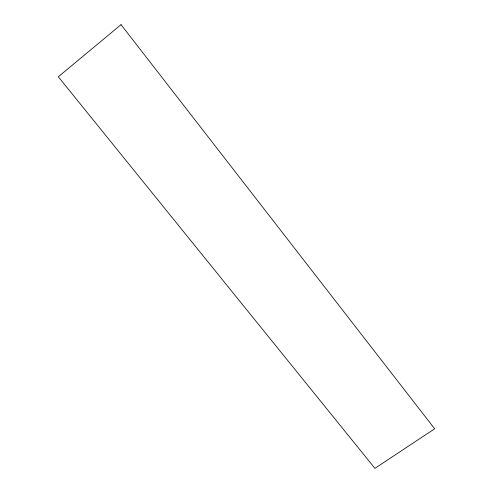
<?xml version="1.0" encoding="UTF-8"?>
<svg xmlns="http://www.w3.org/2000/svg" width="493" height="493" viewBox="0 0 493 493"><rect width="100%" height="100%" fill="white"/><g stroke="black" fill="none" stroke-linecap="round" stroke-linejoin="round"><path stroke-width="0.74" d="M121.025 24.65L58.322 76.791L374.933 468.35L434.678 428.793L121.025 24.65"/></g></svg>
